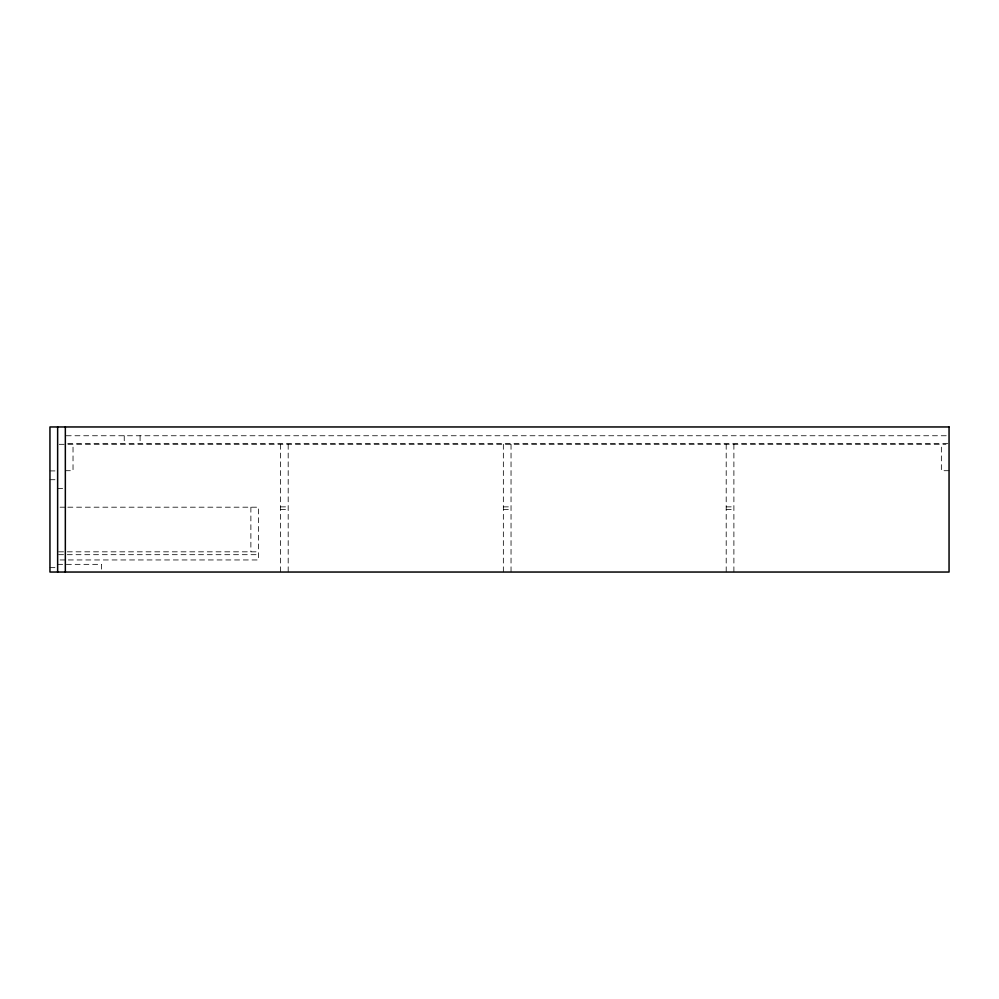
<?xml version="1.0" encoding="UTF-8"?>
<svg xmlns="http://www.w3.org/2000/svg" width="999" height="999" viewBox="0 0 999 999"><rect width="100%" height="100%" fill="white"/><g stroke="black" fill="none" stroke-linecap="round" stroke-linejoin="round"><path stroke-width="0.75" stroke-dasharray="5 3.75" d="M66.221 435.751L946.615 435.751M67.77 443.444L948.176 443.444M59.203 444.318L945.978 444.318M65.335 470.704L73.027 470.704L73.027 444.318M949.05 470.704L941.358 470.704L941.358 444.318M49.95 470.916L56.106 470.916M49.95 479.72L56.106 479.72M57.642 488.511L63.799 488.511M280.494 506.868L288.187 506.868M503.346 506.868L511.038 506.868M726.198 506.868L733.89 506.868M60.065 507.192L66.271 507.192M67.832 507.192L258.566 507.192L258.566 559.952L67.832 559.952M280.494 509.502L288.187 509.502M503.346 509.502L511.038 509.502M726.198 509.502L733.89 509.502M58.529 551.823L258.566 551.823M58.529 554.682L258.566 554.682M60.077 559.952L66.271 559.952M57.642 564.348L101.611 564.348L101.611 572.04M49.95 567.644L56.106 567.644M733.89 444.318L733.89 572.04M726.198 444.318L726.198 572.04M511.038 444.318L511.038 572.04M503.346 444.318L503.346 572.04M288.187 444.318L288.187 572.04M280.494 444.318L280.494 572.04M250.874 507.192L250.874 551.823M140.085 435.751L140.085 443.444M124.251 435.751L124.251 443.444"/><path stroke-width="1.5" d="M65.335 426.96L65.335 572.04M57.642 426.96L57.642 572.04M949.05 426.96L49.95 426.96L49.95 572.04L949.05 572.04L949.05 426.96"/></g></svg>
